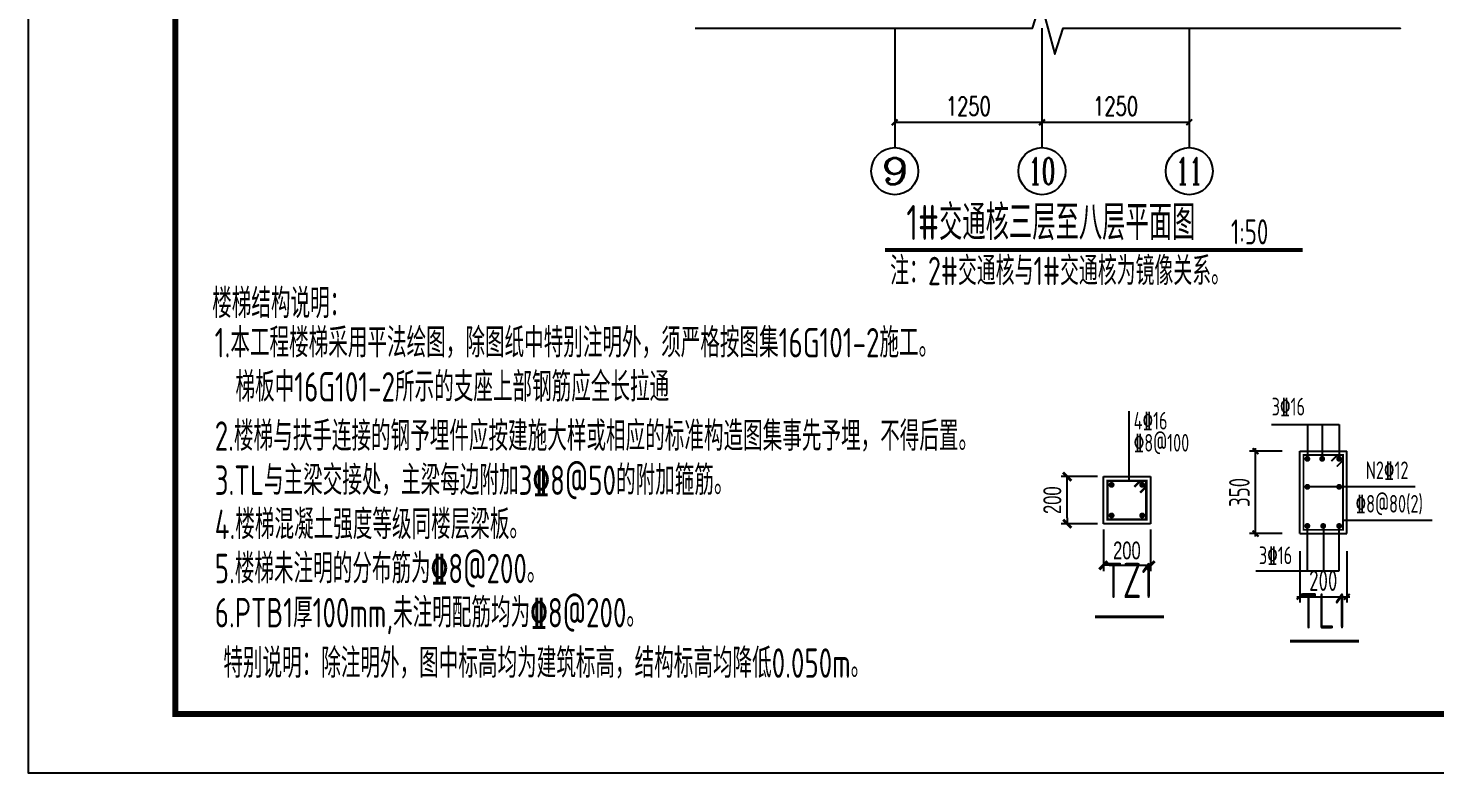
# Model space of a CAD drawing. Extents: x -1712635 to -854203, y -534641 to -21985.
# Drawn here: x -1029288 to -1017346, y -130393 to -124068 of the extents above; entities that cross this region are included whole.
import ezdxf
from ezdxf.enums import TextEntityAlignment as Align

# ---------------------------------------------------------------- set-up
doc = ezdxf.new("R2010")
doc.units = 0
doc.header["$LTSCALE"] = 1000
doc.layers.get('0').update_dxf_attribs({"linetype": 'CONTINUOUS'})
doc.layers.get('Defpoints').update_dxf_attribs({"linetype": 'CONTINUOUS'})
for name, color, linetype in [('-TK', 7, 'CONTINUOUS'), ('A-AXIS_TEXT', 7, 'CONTINUOUS'), ('AXIS', 3, 'CONTINUOUS'), ('DIM', 2, 'CONTINUOUS'), ('DIM_SYMB', 3, 'CONTINUOUS'), ('FSK_DIM', 3, 'CONTINUOUS'), ('NUM', 7, 'CONTINUOUS'), ('PUB_DIM', 3, 'CONTINUOUS'), ('PUB_TEXT', 2, 'CONTINUOUS'), ('REIN', 6, 'CONTINUOUS'), ('Sbeam-s', 3, 'CONTINUOUS'), ('TEXT', 2, 'CONTINUOUS'), ('THIN', 7, 'CONTINUOUS'), ('大样详图_文字', 60, 'CONTINUOUS')]:
    doc.layers.add(name, color=color, linetype=linetype)
doc.layers.add('AXIS_TEXT', color=7, linetype='CONTINUOUS', lineweight=20)
doc.styles.add('_TCH_AXIS', font='COMPLEX', dxfattribs={"bigfont": 'GBCBIG'})
doc.styles.add('_TCH_DIM_T3', font='SIMPLEX', dxfattribs={"width": 0.705882, "bigfont": 'GBCBIG'})
doc.styles.add('BW_Dim', font='Bweng.shx', dxfattribs={"width": 0.7, "bigfont": 'hztxt.shx'})
doc.styles.add('COMPLEX', font='COMPLEX')
doc.styles.add('TSSD_DIMENSION', font='Tssdeng.shx', dxfattribs={"width": 0.7, "bigfont": 'tssdchn.shx'})
doc.styles.add('TSSD_Norm', font='Tssdeng.shx', dxfattribs={"bigfont": 'tssdchn.shx'})
doc.styles.add('TSSD_REIN', font='tssdeng.shx', dxfattribs={"width": 0.7, "height": 300, "bigfont": 'tssdchn.shx'})
doc.dimstyles.new('_TCH_ARCH&&50', dxfattribs={"dimtxt": 157.5, "dimasz": 50, "dimexe": 125, "dimexo": 150, "dimgap": 58.75, "dimtad": 1, "dimdec": 0, "dimzin": 0, "dimdsep": 46, "dimtxsty": '_TCH_DIM_T3', "dimblk": 'ARCHTICK', "dimcen": 0.09, "dimclrt": 7, "dimazin": 0, "dimtfac": 1, "dimtdec": 0, "dimtix": 1, "dimtmove": 2, "dimatfit": 3, "dimldrblk": 'ARCHTICK', "dimfxl": 0, "dimtolj": 1, "dimtzin": 0, "dimarcsym": 0})
doc.dimstyles.new('Cyz_25_50', dxfattribs={"dimtxt": 150, "dimasz": 50, "dimexe": 50, "dimexo": 50, "dimgap": 50, "dimtad": 1, "dimdec": 0, "dimlfac": 0.5, "dimzin": 0, "dimdsep": 46, "dimtxsty": 'BW_Dim', "dimblk": '_bwk', "dimcen": 0, "dimclrt": 7, "dimadec": 0, "dimazin": 0, "dimtfac": 1, "dimtdec": 0, "dimtix": 1, "dimtmove": 2, "dimatfit": 0, "dimfxl": 0, "dimtolj": 1, "dimtzin": 0, "dimarcsym": 0})
doc.dimstyles.new('TSSD_50_50', dxfattribs={"dimtxt": 175, "dimasz": 50, "dimexe": 50, "dimexo": 150, "dimgap": 50, "dimtad": 1, "dimdec": 0, "dimzin": 0, "dimdsep": 46, "dimtxsty": 'TSSD_DIMENSION', "dimblk": 'ARCHTICK', "dimcen": 0, "dimdle": 25, "dimclrt": 7, "dimadec": 0, "dimazin": 0, "dimtfac": 1, "dimtdec": 0, "dimtix": 1, "dimtmove": 2, "dimatfit": 3, "dimfxl": 0, "dimtolj": 1, "dimtzin": 0, "dimarcsym": 0})

# ---------------------------------------------------------------- blocks, each defined once
blk = doc.blocks.new('A1')
blk.add_lwpolyline([(0, 59400), (0, 0), (84100, 0), (84100, 59400)], close=True)
at = {"const_width": 100}
blk.add_lwpolyline([(2500, 58400), (2500, 1000), (83100, 1000), (83100, 58400)], close=True, dxfattribs=at)
blk = doc.blocks.new('_ArchTick')
at = {"color": 0, "const_width": 0.35}
blk.add_lwpolyline([(-0.5, -0.5), (0.5, 0.5)], dxfattribs=at)
blk = doc.blocks.new('*D1302')
at = {"layer": 'Defpoints', "color": 0}
for p in [(-1018493, -128361), (-1018093, -128361), (-1018093, -128897)]:
    blk.add_point(p, dxfattribs=at)
at = {"layer": 'DIM', "color": 0, "lineweight": -2}
for p, q in [((-1018493, -128511), (-1018493, -128947)), ((-1018093, -128511), (-1018093, -128947)), ((-1018518, -128897), (-1018068, -128897))]:
    blk.add_line(p, q, dxfattribs=at)
at = {"layer": 'DIM', "color": 0, "lineweight": -2, "xscale": 50, "yscale": 50, "zscale": 50, "rotation": 180}
blk.add_blockref('_ArchTick', (-1018493, -128897), dxfattribs=at)
at = {"layer": 'DIM', "color": 0, "lineweight": -2, "xscale": 50, "yscale": 50, "zscale": 50}
blk.add_blockref('_ArchTick', (-1018093, -128897), dxfattribs=at)
at = {"layer": 'DIM', "color": 7, "insert": (-1018293, -128760), "char_height": 175, "attachment_point": 5, "style": 'TSSD_DIMENSION'}
blk.add_mtext('\\A1;200', dxfattribs=at)
blk = doc.blocks.new('*D1303')
at = {"layer": 'Defpoints', "color": 0}
for p in [(-1018868, -127661), (-1018493, -127661), (-1018493, -128361)]:
    blk.add_point(p, dxfattribs=at)
at = {"layer": 'DIM', "color": 0, "lineweight": -2}
for p, q in [((-1018643, -127661), (-1018918, -127661)), ((-1018868, -128386), (-1018868, -127636)), ((-1018643, -128361), (-1018918, -128361))]:
    blk.add_line(p, q, dxfattribs=at)
at = {"layer": 'DIM', "color": 0, "lineweight": -2, "xscale": 50, "yscale": 50, "zscale": 50}
for p, rotation in [((-1018868, -127661), 90), ((-1018868, -128361), 270)]:
    blk.add_blockref('_ArchTick', p, dxfattribs=dict(at, rotation=rotation))
at = {"layer": 'DIM', "color": 7, "insert": (-1019005, -128011), "char_height": 175, "attachment_point": 5, "rotation": 90, "style": 'TSSD_DIMENSION'}
blk.add_mtext('\\A1;350', dxfattribs=at)
blk = doc.blocks.new('_bwk')
blk.add_line((-1, 0), (0, 0))
at = {"const_width": 0.5}
blk.add_lwpolyline([(-0.7, -0.7), (0.7, 0.7)], dxfattribs=at)
blk = doc.blocks.new('*D1304')
at = {"layer": 'Defpoints', "color": 0}
for p in [(-1020467, -127877), (-1020160, -127877), (-1020160, -128277)]:
    blk.add_point(p, dxfattribs=at)
at = {"layer": 'FSK_DIM', "color": 0, "lineweight": -2}
for p, q in [((-1020210, -127877), (-1020517, -127877)), ((-1020467, -128227), (-1020467, -127927)), ((-1020210, -128277), (-1020517, -128277))]:
    blk.add_line(p, q, dxfattribs=at)
at = {"layer": 'FSK_DIM', "color": 0, "lineweight": -2, "xscale": 50, "yscale": 50, "zscale": 50}
for p, rotation in [((-1020467, -127877), 90), ((-1020467, -128277), 270)]:
    blk.add_blockref('_bwk', p, dxfattribs=dict(at, rotation=rotation))
at = {"layer": 'FSK_DIM', "color": 7, "insert": (-1020592, -128077), "char_height": 150, "attachment_point": 5, "rotation": 90, "style": 'BW_Dim'}
blk.add_mtext('\\A1;200', dxfattribs=at)
blk = doc.blocks.new('*D1305')
at = {"layer": 'Defpoints', "color": 0}
for p in [(-1020160, -128277), (-1019760, -128277), (-1019760, -128630)]:
    blk.add_point(p, dxfattribs=at)
at = {"layer": 'FSK_DIM', "color": 0, "lineweight": -2}
for p, q in [((-1020160, -128327), (-1020160, -128680)), ((-1019760, -128327), (-1019760, -128680)), ((-1020110, -128630), (-1019810, -128630))]:
    blk.add_line(p, q, dxfattribs=at)
at = {"layer": 'FSK_DIM', "color": 0, "lineweight": -2, "xscale": 50, "yscale": 50, "zscale": 50, "rotation": 180}
blk.add_blockref('_bwk', (-1020160, -128630), dxfattribs=at)
at = {"layer": 'FSK_DIM', "color": 0, "lineweight": -2, "xscale": 50, "yscale": 50, "zscale": 50}
blk.add_blockref('_bwk', (-1019760, -128630), dxfattribs=at)
at = {"layer": 'FSK_DIM', "color": 7, "insert": (-1019960, -128505), "char_height": 150, "attachment_point": 5, "style": 'BW_Dim'}
blk.add_mtext('\\A1;200', dxfattribs=at)
blk = doc.blocks.new('_AXISO')
blk.add_circle((0, 0), 0.5)
at = {"layer": 'A-AXIS_TEXT', "style": 'COMPLEX', "width": 1.041667}
blk.add_attdef('A', text='', height=0.56, dxfattribs=at).set_placement((-0.25, -0.28), (0.25, -0.28), align=Align.FIT)
blk = doc.blocks.new('*D1260')
at = {"layer": 'Defpoints', "color": 0}
for p in [(-1021931, -124068), (-1020681, -124068), (-1020681, -124868)]:
    blk.add_point(p, dxfattribs=at)
at = {"layer": 'PUB_DIM', "color": 0, "lineweight": -2}
for p, q in [((-1021931, -124218), (-1021931, -124993)), ((-1020681, -124218), (-1020681, -124993)), ((-1021931, -124868), (-1020681, -124868))]:
    blk.add_line(p, q, dxfattribs=at)
at = {"layer": 'PUB_DIM', "color": 0, "lineweight": -2, "xscale": 50, "yscale": 50, "zscale": 50, "rotation": 180}
blk.add_blockref('_ArchTick', (-1021931, -124868), dxfattribs=at)
at = {"layer": 'PUB_DIM', "color": 0, "lineweight": -2, "xscale": 50, "yscale": 50, "zscale": 50}
blk.add_blockref('_ArchTick', (-1020681, -124868), dxfattribs=at)
at = {"layer": 'PUB_DIM', "color": 7, "insert": (-1021306, -124731), "char_height": 157.5, "attachment_point": 5, "style": '_TCH_DIM_T3'}
blk.add_mtext('\\A1;1250', dxfattribs=at)
blk = doc.blocks.new('*D1261')
at = {"layer": 'Defpoints', "color": 0}
for p in [(-1020681, -124068), (-1019431, -124068), (-1019431, -124868)]:
    blk.add_point(p, dxfattribs=at)
at = {"layer": 'PUB_DIM', "color": 0, "lineweight": -2}
for p, q in [((-1020681, -124218), (-1020681, -124993)), ((-1019431, -124218), (-1019431, -124993)), ((-1020681, -124868), (-1019431, -124868))]:
    blk.add_line(p, q, dxfattribs=at)
at = {"layer": 'PUB_DIM', "color": 0, "lineweight": -2, "xscale": 50, "yscale": 50, "zscale": 50, "rotation": 180}
blk.add_blockref('_ArchTick', (-1020681, -124868), dxfattribs=at)
at = {"layer": 'PUB_DIM', "color": 0, "lineweight": -2, "xscale": 50, "yscale": 50, "zscale": 50}
blk.add_blockref('_ArchTick', (-1019431, -124868), dxfattribs=at)
at = {"layer": 'PUB_DIM', "color": 7, "insert": (-1020056, -124731), "char_height": 157.5, "attachment_point": 5, "style": '_TCH_DIM_T3'}
blk.add_mtext('\\A1;1250', dxfattribs=at)

msp = doc.modelspace()

# ---------------------------------------------------------------- linework, layer by layer
at = {"layer": 'AXIS'}
for p, q in [((-1021930.76, -124068.17), (-1021930.76, -125082.78)), ((-1020681.24, -124068.17), (-1020681.24, -125082.78)), ((-1019430.76, -124068.17), (-1019430.76, -125082.78))]:
    msp.add_line(p, q, dxfattribs=at)
at = {"layer": 'DIM_SYMB', "const_width": 35}
msp.add_lwpolyline([(-1022012.47, -125952.74), (-1018468.32, -125952.74)], dxfattribs=at)
at = {"layer": 'NUM', "color": 7, "const_width": 25}
for points in [[(-1020231.32, -129066.67), (-1019646.26, -129066.67)], [(-1018575.17, -129275.37), (-1017990.11, -129275.37)]]:
    msp.add_lwpolyline(points, dxfattribs=at)
at = {"layer": 'REIN'}
for points, const_width in [([(-1018223.49, -127745.31), (-1018171.51, -127693.37), (-1018125.59, -127693.37), (-1018125.59, -128328.37), (-1018460.59, -128328.37), (-1018460.59, -127693.37), (-1018125.59, -127693.37), (-1018125.59, -127739.29), (-1018177.53, -127791.27)], 15), ([(-1019897.22, -127964.43), (-1019844.5, -127911.76), (-1019795.04, -127911.76), (-1019795.04, -128241.76), (-1020125.04, -128241.76), (-1020125.04, -127911.76), (-1019795.04, -127911.76), (-1019795.04, -127961.22), (-1019847.72, -128013.93)], 20)]:
    msp.add_lwpolyline(points, dxfattribs=dict(at, const_width=const_width))
at = {"layer": 'REIN', "const_width": 25}
for points in [[(-1018440.59, -127725.87, 1), (-1018415.59, -127725.87, 1)], [(-1018314.74, -127725.87, 1), (-1018289.74, -127725.87, 1)], [(-1018170.59, -127725.87, 1), (-1018145.59, -127725.87, 1)], [(-1020102.54, -127946.76, 1), (-1020077.54, -127946.76, 1)], [(-1019842.54, -127946.76, 1), (-1019817.54, -127946.76, 1)], [(-1018440.59, -127963.65, 1), (-1018415.59, -127963.65, 1)], [(-1018170.59, -127963.65, 1), (-1018145.59, -127963.65, 1)], [(-1020102.54, -128206.76, 1), (-1020077.54, -128206.76, 1)], [(-1019842.54, -128206.76, 1), (-1019817.54, -128206.76, 1)], [(-1018440.59, -128295.87, 1), (-1018415.59, -128295.87, 1)], [(-1018306.23, -128295.87, 1), (-1018281.23, -128295.87, 1)], [(-1018170.59, -128295.87, 1), (-1018145.59, -128295.87, 1)]]:
    msp.add_lwpolyline(points, format="xyb", close=True, dxfattribs=at)
at = {"layer": 'Sbeam-s'}
for p, q in [((-1018493.09, -128360.87), (-1018493.09, -127660.87)), ((-1018493.09, -127660.87), (-1018093.09, -127660.87)), ((-1018093.09, -128360.87), (-1018093.09, -127660.87)), ((-1020160.04, -127876.76), (-1019760.04, -127876.76)), ((-1020160.04, -128276.76), (-1020160.04, -127876.76)), ((-1019760.04, -127876.76), (-1019760.04, -128276.76)), ((-1019760.04, -128276.76), (-1020160.04, -128276.76)), ((-1018493.09, -128360.87), (-1018093.09, -128360.87))]:
    msp.add_line(p, q, dxfattribs=at)
at = {"layer": 'TEXT'}
for p, q in [((-1018731.08, -127433.74), (-1018158.09, -127433.74)), ((-1018428.09, -127433.74), (-1018428.09, -127713.37)), ((-1018302.24, -127433.74), (-1018302.24, -127713.37)), ((-1018158.09, -127433.74), (-1018158.09, -127713.37)), ((-1017511.67, -127963.65), (-1018428.09, -127963.65)), ((-1017368.54, -128248.25), (-1018125.59, -128248.25)), ((-1018428.09, -128677.21), (-1018428.09, -128295.87)), ((-1018288.95, -128677.21), (-1018288.95, -128295.87)), ((-1018158.09, -128677.21), (-1018158.09, -128295.87)), ((-1018864.41, -128677.21), (-1018158.09, -128677.21))]:
    msp.add_line(p, q, dxfattribs=at)
at = {"layer": 'THIN'}
msp.add_lwpolyline([(-1023623.9, -124068.17), (-1020760.88, -124068.17), (-1020690.88, -123848.17), (-1020570.88, -124288.17), (-1020500.88, -124068.17), (-1017637.87, -124068.17), (-1017637.87, -124068.17)], dxfattribs=at)
at = {"layer": '大样详图_文字', "color": 7}
msp.add_line((-1019939.53, -127911.76), (-1019939.53, -127322.08), dxfattribs=at)

# ---------------------------------------------------------------- block references
at = {"layer": '-TK', "xscale": 0.5, "yscale": 0.5, "zscale": 0.5}
msp.add_blockref('A1', (-1029287.77, -130392.79), dxfattribs=at)
at = {"layer": 'AXIS'}
ref = msp.add_blockref('_AXISO', (-1021930.76, -125282.78), dxfattribs=dict(at, xscale=400, yscale=400, zscale=400))
ref.add_attrib('A', '9', dxfattribs={"layer": 'AXIS_TEXT', "height": 226.27, "style": '_TCH_AXIS', "width": 1.5}).set_placement((-1022043.89, -125395.91), (-1021817.62, -125395.91), align=Align.FIT)
ref = msp.add_blockref('_AXISO', (-1020681.24, -125282.78), dxfattribs=dict(at, xscale=400, yscale=400, zscale=400))
ref.add_attrib('A', '10', dxfattribs={"layer": 'AXIS_TEXT', "height": 226.274, "style": '_TCH_AXIS', "width": 0.724138}).set_placement((-1020794.37, -125395.91), (-1020568.1, -125395.91), align=Align.FIT)
ref = msp.add_blockref('_AXISO', (-1019430.76, -125282.78), dxfattribs=dict(at, xscale=400, yscale=400, zscale=400))
ref.add_attrib('A', '11', dxfattribs={"layer": 'AXIS_TEXT', "height": 226.274, "style": '_TCH_AXIS', "width": 0.875}).set_placement((-1019543.89, -125395.91), (-1019317.62, -125395.91), align=Align.FIT)

# ---------------------------------------------------------------- texts
at = {"layer": 'NUM', "color": 1, "style": 'TSSD_Norm', "width": 0.7}
msp.add_text('TZ1', height=300, dxfattribs=at).set_placement((-1019944.24, -128998.63), align=Align.BOTTOM_CENTER)
msp.add_text('TL1', height=300, dxfattribs=at).set_placement((-1018496.76, -129257.45), align=Align.BOTTOM_LEFT)
at = {"layer": 'PUB_TEXT', "style": 'TSSD_REIN', "width": 0.7}
for s, height, p in [('1#交通核三层至八层平面图', 297.5, (-1021832.55, -125867.58)), ('1:50', 212.5, (-1019076.91, -125904.49))]:
    msp.add_text(s, height=height, dxfattribs=at).set_placement(p)
at = {"layer": 'PUB_TEXT', "color": 1, "style": 'TSSD_REIN', "width": 0.7}
msp.add_text('注：2#交通核与1#交通核为镜像关系。', height=241.1348, dxfattribs=at).set_placement((-1021969.66, -126251.04))
at = {"layer": 'TEXT', "style": 'TSSD_REIN', "width": 0.7}
for s, p in [('楼梯结构说明：', (-1027725.2, -126530.4)), ('1.本工程楼梯采用平法绘图，除图纸中特别注明外，须严格按图集16G101-2施工。', (-1027703.84, -126864.68)), ('梯板中16G101-2所示的支座上部钢筋应全长拉通', (-1027527.44, -127239.68)), ('2.楼梯与扶手连接的钢予埋件应按建施大样或相应的标准构造图集事先予埋，不得后置。', (-1027703.84, -127657.54)), ('3.TL与主梁交接处，主梁每边附加3\x848@50的附加箍筋。', (-1027703.84, -128032.54)), ('4.楼梯混凝土强度等级同楼层梁板。', (-1027703.84, -128407.54)), ('5.楼梯未注明的分布筋为%%1328@200。', (-1027703.84, -128782.54)), ('6.PTB1厚100mm,未注明配筋均为%%1328@200。', (-1027703.84, -129157.54))]:
    msp.add_text(s, height=250, dxfattribs=at).set_placement(p)
at = {"layer": 'TEXT', "color": 153, "style": 'TSSD_REIN', "width": 0.7}
msp.add_text('特别说明：除注明外，图中标高均为建筑标高，结构标高均降低0.050m。', height=250, dxfattribs=at).set_placement((-1027630.51, -129585.56))
at = {"layer": 'THIN', "color": 0, "style": 'TSSD_REIN', "width": 0.7}
for s, p in [('3\x8416', (-1018731.08, -127402.49)), ('N2\x8412', (-1017932.54, -127943)), ('%%1328@80(2)', (-1018018.88, -128227.6)), ('3%%13216', (-1018839.37, -128665.36))]:
    msp.add_text(s, height=150, dxfattribs=at).set_placement(p, align=Align.BOTTOM_LEFT)
at = {"layer": '大样详图_文字', "color": 7, "style": 'TSSD_REIN', "width": 0.7}
for s, p in [('4\x8416', (-1019902.65, -127477.1)), ('\x848@100', (-1019902.65, -127664.6))]:
    msp.add_text(s, height=150, dxfattribs=at).set_placement(p)

# ---------------------------------------------------------------- dimensions: what is measured, and where the dimension line sits
at = {"layer": 'DIM'}
dim = msp.add_linear_dim(base=(-1018867.55, -127660.87), p1=(-1018493.09, -128360.87), p2=(-1018493.09, -127660.87), angle=90, dimstyle='TSSD_50_50', override={"dimlfac": 0.5}, dxfattribs=at)
dim.commit()
dim.dimension.update_dxf_attribs({"geometry": '*D1303', "text_midpoint": (-1019005.05, -128010.87)})
dim = msp.add_linear_dim(base=(-1018093.09, -128897.35), p1=(-1018493.09, -128360.87), p2=(-1018093.09, -128360.87), dimstyle='TSSD_50_50', override={"dimlfac": 0.5}, dxfattribs=at)
dim.commit()
dim.dimension.update_dxf_attribs({"geometry": '*D1302', "text_midpoint": (-1018293.09, -128759.85)})
at = {"layer": 'FSK_DIM'}
dim = msp.add_linear_dim(base=(-1020466.73, -127876.76), p1=(-1020160.04, -128276.76), p2=(-1020160.04, -127876.76), angle=90, dimstyle='Cyz_25_50', dxfattribs=at)
dim.commit()
dim.dimension.update_dxf_attribs({"geometry": '*D1304', "text_midpoint": (-1020591.73, -128076.76)})
dim = msp.add_linear_dim(base=(-1019760.04, -128630.26), p1=(-1020160.04, -128276.76), p2=(-1019760.04, -128276.76), dimstyle='Cyz_25_50', dxfattribs=at)
dim.commit()
dim.dimension.update_dxf_attribs({"geometry": '*D1305', "text_midpoint": (-1019960.04, -128505.26)})
at = {"layer": 'PUB_DIM'}
for p1, p2, picture, middle in [((-1021930.76, -124068.17), (-1020681.24, -124068.17), '*D1260', (-1021306, -124730.67)), ((-1020681.24, -124068.17), (-1019430.76, -124068.17), '*D1261', (-1020056, -124730.67))]:
    dim = msp.add_aligned_dim(p1=p1, p2=p2, distance=-800, dimstyle='_TCH_ARCH&&50', dxfattribs=at)
    dim.commit()
    dim.dimension.update_dxf_attribs({"geometry": picture, "text_midpoint": middle})

doc.saveas('drawing.dxf')
